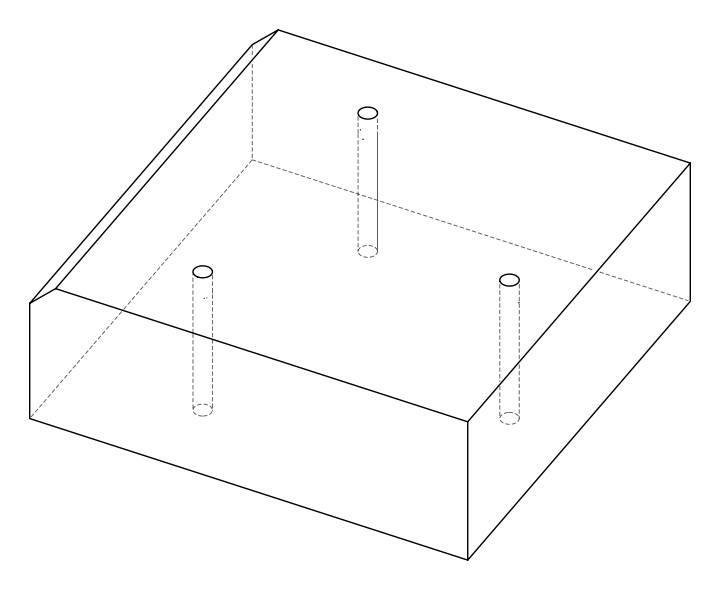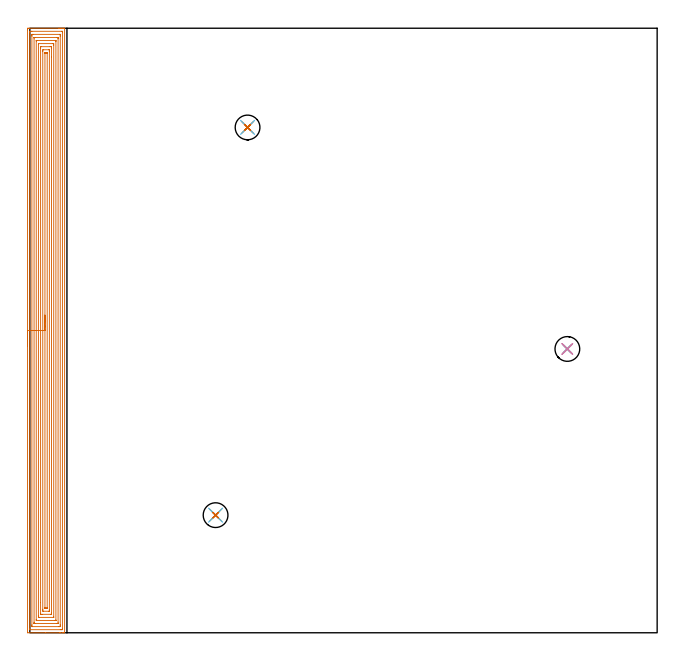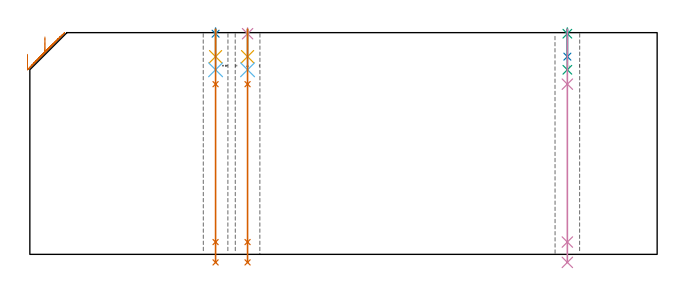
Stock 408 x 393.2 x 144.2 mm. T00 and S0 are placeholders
(PLAN: 13 operations, 10 tool changes, 31.7 min)
(1 AREA_MILL | FG_CHAMFER_SURFACE | UGT0205_001 | 28.65 min | 114184 mm3)
(2 SPOT_DRILL | STEP1HOLE | NXT0321_9005460120000 | 0.03 min | 22 mm3)
(3 SPOT_DRILL_1 | STEP1HOLE_1 | NXT0321_9005460120000 | 0.03 min | 28 mm3)
(4 SPOT_DRILL_2 | STEP1HOLE_2 | NXT0321_9005460120000 | 0.03 min | 12 mm3)
(5 DRILL_BLIND_HOLE_INTO_CENTER | STEP1HOLE | UGT0301_217 | 0.07 min | 1154 mm3)
(6 DRILL_TO_ENLARGE_BLIND_HOLE | STEP1HOLE | NXT0301_111 | 0.11 min | 3440 mm3)
(7 GUN_DRILL_THROUGH_HOLE | STEP1HOLE | UGT0307_013 | 0.8 min | 24409 mm3)
(8 DRILL_BLIND_HOLE_INTO_CENTER_1 | STEP1HOLE_1 | UGT0301_217 | 0.07 min | 1120 mm3)
(9 DRILL_TO_ENLARGE_BLIND_HOLE_1 | STEP1HOLE_1 | NXT0301_111 | 0.11 min | 3462 mm3)
(10 GUN_DRILL_THROUGH_HOLE_1 | STEP1HOLE_1 | UGT0307_013 | 0.8 min | 24402 mm3)
(11 DRILL_BLIND_HOLE_INTO_CENTER_2 | STEP1HOLE_2 | UGT0301_217 | 0.07 min | 1139 mm3)
(12 DRILL_TO_ENLARGE_BLIND_HOLE_2 | STEP1HOLE_2 | NXT0301_111 | 0.11 min | 3441 mm3)
(13 GUN_DRILL_THROUGH_HOLE_2 | STEP1HOLE_2 | UGT0307_013 | 0.8 min | 24411 mm3)
(TOOL UGT0205_001 | Chamfer Mill 20 x 3 x 45 deg. | D20 FL50 Z2)
(TOOL NXT0321_9005460120000 | NC Spot Drill, 142deg, 12mm, Carbide, Uncoated | D12 PA142 FL30 Z2)
(TOOL UGT0301_217 | Twist Drill 10.4 mm | D10.4 PA118 FL82 Z2)
(TOOL NXT0301_111 | Carbide Drill 16.1mm [860.1-1610-050A1-PM 4234] | D16.1 PA147 FL73 Z2)
(TOOL UGT0307_013 | Gun Drill 16 mm | D16 PA130 FL24 Z1)
(OP 1 AREA_MILL)
G17 G21 G94 G90
T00 M6
G54
G17 G0 G90 X-1.5 Y186.6 S1061 M3
G43 Z154.2 H0
Z130.1
G94 G1 Y186.638 Z129.228 F250.
Y186.752 Z128.364
Y186.941 Z127.512
Y187.203 Z126.68
Y187.537 Z125.874
Y187.94 Z125.1
Y188.408 Z124.364
Y188.94 Z123.672
Y189.529 Z123.029
Y190.172 Z122.44
Y190.864 Z121.908
Y191.6 Z121.44
Y192.374 Z121.037
Y193.18 Z120.703
Y194.012 Z120.441
Y194.864 Z120.252
Y195.728 Z120.138
Y196.6 Z120.1
Y392.223
X-1.499 Y392.588 Z120.101
X-1.494 Y393.11 Z120.103
X-1.492 Y393.192 Z120.106
X-0.976 Y393.196 Z120.621
X-0.369 Y393.2 Z121.228
X18.809 Z140.404
X19.416 Z141.01
X19.975 Z141.572
X20.303 Z141.899
X20.862 Z142.458
X21.19 Z142.784
X21.845 Z143.445
X22.213 Z143.812
X22.572 Y393.193 Z144.163
X22.597 Y393.19 Z144.188
X22.6 Y393.035 Z144.2
Y0.165
X22.597 Y0.01 Z144.188
X22.572 Y0.008 Z144.163
X22.213 Y0. Z143.812
X21.845 Z143.444
X21.19 Z142.784
X19.975 Z141.572
X19.416 Z141.01
X10.274 Z131.872
X-1.256 Y0.001 Z120.341
X-1.492 Y0.01 Z120.106
X-1.499 Y0.245 Z120.099
X-1.5 Y196.6 Z120.1
X-0.086 Z121.514
Y390.799
X-0.084 Y391.025 Z121.516
X-0.082 Y391.136 Z121.518
X-0.079 Y391.182 Z121.521
X0.008 Y391.19 Z121.608
X0.404 Y391.198 Z122.004
X0.797 Y391.2 Z122.397
X1.289 Z122.889
X20.796 Y391.199 Z142.396
X21.047 Y391.194 Z142.647
X21.149 Y391.19 Z142.749
X21.179 Y391.181 Z142.779
X21.181 Y391.134 Z142.781
X21.184 Y391.025 Z142.784
X21.186 Y390.806 Z142.786
Y2.401
X21.184 Y2.175 Z142.784
X21.182 Y2.064 Z142.782
X21.179 Y2.018 Z142.779
X21.091 Y2.01 Z142.691
X20.696 Y2.002 Z142.296
X20.303 Y2. Z141.903
X19.811 Z141.411
X0.304 Y2.001 Z121.904
X0.053 Y2.005 Z121.653
X-0.049 Y2.01 Z121.551
X-0.079 Y2.019 Z121.521
X-0.082 Y2.066 Z121.518
X-0.084 Y2.175 Z121.516
X-0.086 Y2.394 Z121.514
Y196.6
X1.328 Z122.928
X1.329 Y388.124 Z122.929
X1.33 Y388.481 Z122.93
X1.334 Y389.017 Z122.934
X1.336 Y389.186 Z122.936
X1.506 Y389.196 Z123.106
X1.684 Y389.198 Z123.284
X2.389 Y389.2 Z123.989
X19.416 Y389.199 Z141.016
X19.598 Y389.197 Z141.198
X19.719 Y389.193 Z141.319
X19.759 Y389.19 Z141.359
X19.765 Y389.176 Z141.365
X19.767 Y389.136 Z141.367
X19.77 Y389.017 Z141.37
X19.771 Y388.659 Z141.371
X19.772 Y388.124 Z141.372
X19.771 Y5.076 Z141.371
X19.77 Y4.719 Z141.37
X19.766 Y4.183 Z141.366
X19.764 Y4.014 Z141.364
X19.594 Y4.004 Z141.194
X19.416 Y4.002 Z141.016
X18.711 Y4. Z140.311
X1.684 Y4.001 Z123.284
X1.502 Y4.003 Z123.102
X1.381 Y4.007 Z122.981
X1.341 Y4.01 Z122.941
X1.335 Y4.024 Z122.935
X1.333 Y4.064 Z122.933
X1.33 Y4.183 Z122.93
X1.329 Y4.541 Z122.929
X1.328 Y5.076 Z122.928
Y196.6
X2.743 Z124.343
Y386.338
X2.745 Y387.055 Z124.345
X2.748 Y387.159 Z124.348
X2.749 Y387.183 Z124.349
X2.763 Y387.19 Z124.363
X2.815 Y387.193 Z124.415
X3.029 Y387.198 Z124.629
X3.457 Y387.2 Z125.057
X17.643 Z139.243
X18.08 Y387.199 Z139.68
X18.284 Y387.195 Z139.884
X18.334 Y387.192 Z139.934
X18.351 Y387.188 Z139.951
X18.352 Y387.173 Z139.952
X18.354 Y387.105 Z139.954
X18.357 Y386.512 Z139.957
Y386.338
Y6.862
X18.355 Y6.145 Z139.955
X18.352 Y6.04 Z139.952
X18.351 Y6.017 Z139.951
X18.337 Y6.01 Z139.937
X18.285 Y6.007 Z139.885
X18.071 Y6.003 Z139.671
X17.643 Y6. Z139.243
X3.457 Z125.057
X3.02 Y6.001 Z124.62
X2.816 Y6.005 Z124.416
X2.766 Y6.008 Z124.366
X2.749 Y6.012 Z124.349
X2.748 Y6.027 Z124.348
X2.745 Y6.095 Z124.345
X2.743 Y6.688 Z124.343
Y6.862
Y196.6
X4.157 Z125.757
X4.158 Y384.929 Z125.758
X4.16 Y385.054 Z125.76
X4.164 Y385.153 Z125.764
X4.169 Y385.191 Z125.769
X4.184 Y385.193 Z125.784
X4.344 Y385.198 Z125.944
X4.587 Y385.2 Z126.187
X16.756 Y385.199 Z138.356
X16.848 Y385.198 Z138.448
X16.904 Y385.194 Z138.504
X16.93 Y385.191 Z138.53
X16.936 Y385.116 Z138.536
X16.941 Y384.741 Z138.541
X16.943 Y384.552 Z138.543
X16.942 Y8.271 Z138.542
X16.94 Y8.146 Z138.54
X16.936 Y8.047 Z138.536
X16.931 Y8.009 Z138.531
X16.916 Y8.007 Z138.516
X16.756 Y8.003 Z138.356
X16.512 Y8. Z138.112
X4.344 Y8.001 Z125.944
X4.252 Y8.002 Z125.852
X4.196 Y8.006 Z125.796
X4.17 Y8.009 Z125.77
X4.164 Y8.084 Z125.764
X4.159 Y8.459 Z125.759
X4.157 Y8.648 Z125.757
Y196.6
X5.571 Z127.171
X5.572 Y382.767 Z127.172
X5.573 Y383.041 Z127.173
X5.576 Y383.178 Z127.176
X5.578 Y383.187 Z127.178
X5.589 Y383.191 Z127.189
X5.625 Y383.197 Z127.225
X5.687 Y383.199 Z127.287
X14.983 Z136.583
X15.444 Y383.196 Z137.044
X15.513 Y383.19 Z137.113
X15.522 Y383.117 Z137.122
X15.525 Y382.767 Z137.125
X15.528 Y382.218 Z137.128
Y10.433
X15.527 Y10.159 Z137.127
X15.524 Y10.022 Z137.124
X15.522 Y10.013 Z137.122
X15.511 Y10.009 Z137.111
X15.475 Y10.004 Z137.075
X15.413 Y10.001 Z137.013
X6.117 Z127.717
X5.656 Y10.004 Z127.256
X5.587 Y10.01 Z127.187
X5.578 Y10.083 Z127.178
X5.575 Y10.433 Z127.175
X5.572 Y10.982 Z127.172
X5.571 Y196.6 Z127.171
X6.985 Z128.585
Y380.088
X6.986 Y380.981 Z128.586
X6.987 Y380.998 Z128.587
X7.003 Y381.19 Z128.603
X7.674 Y381.199 Z129.274
X13.21 Z134.81
X13.883 Y381.196 Z135.483
X14.097 Y381.19 Z135.697
X14.113 Y380.981 Z135.713
X14.114 Y380.964 Z135.714
X14.115 Y380.088 Z135.715
Y374.354
Y13.112
X14.114 Y12.219 Z135.714
X14.113 Y12.202 Z135.713
X14.097 Y12.01 Z135.697
X13.426 Y12.001 Z135.026
X7.89 Z129.49
X7.217 Y12.004 Z128.817
X7.003 Y12.01 Z128.603
X6.987 Y12.219 Z128.587
X6.986 Y12.236 Z128.586
X6.985 Y19.711 Z128.585
Y196.6
X8.4 Z130.
Y378.302
X8.401 Y378.68 Z130.001
X8.407 Y379.195 Z130.007
X8.772 Y379.2 Z130.372
X12.319 Z133.919
X12.693 Y379.195 Z134.293
X12.698 Y378.818 Z134.298
X12.7 Y378.302 Z134.3
Y377.922
Y14.898
X12.699 Y14.52 Z134.299
X12.693 Y14.005 Z134.293
X12.328 Y14. Z133.928
X8.777 Z130.377
X8.407 Y14.005 Z130.007
X8.402 Y14.382 Z130.002
X8.4 Y14.898 Z130.
X8.399 Y15.278 Z129.999
X8.4 Y196.6 Z130.
X9.814 Z131.414
Y376.887
X9.816 Y377.073 Z131.416
X9.818 Y377.164 Z131.418
X9.82 Y377.182 Z131.42
X9.828 Y377.19 Z131.428
X9.875 Y377.196 Z131.475
X10.55 Y377.199 Z132.15
X10.759 Z132.359
X11.254 Y377.191 Z132.854
X11.278 Y377.19 Z132.878
X11.281 Y377.165 Z132.881
X11.284 Y377.095 Z132.884
X11.285 Y376.952 Z132.885
X11.286 Y16.313 Z132.886
X11.284 Y16.127 Z132.884
X11.282 Y16.036 Z132.882
X11.28 Y16.018 Z132.88
X11.272 Y16.01 Z132.872
X11.225 Y16.004 Z132.825
X10.55 Y16.001 Z132.15
X10.341 Z131.941
X9.846 Y16.009 Z131.446
X9.822 Y16.01 Z131.422
X9.819 Y16.035 Z131.419
X9.816 Y16.105 Z131.416
X9.815 Y16.248 Z131.415
X9.814 Y196.6 Z131.414
Y197.472 Z131.452
Y198.336 Z131.566
Y199.188 Z131.754
Y200.02 Z132.017
Y200.826 Z132.351
Y201.6 Z132.753
Y202.336 Z133.222
Y203.028 Z133.753
Y203.671 Z134.343
Y204.26 Z134.986
Y204.792 Z135.678
Y205.26 Z136.414
Y205.663 Z137.188
Y205.997 Z137.994
Y206.259 Z138.826
Y206.448 Z139.677
Y206.562 Z140.542
Y206.6 Z141.414
G0 Z154.2
M5
M2
(OP 2 SPOT_DRILL)
G17 G21 G94 G90
T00 M6
G54
G17 G0 G90 X120.8 Y76.5 S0 M3
G43 Z154.2 H0
G94 G81 G98 Z143.511 F250. R147.2
G80
M5
M2
(OP 3 SPOT_DRILL_1)
G17 G21 G94 G90
T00 M6
G54
G17 G0 G90 X349.6 Y184.6 S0 M3
G43 Z154.2 H0
G94 G81 G98 Z143.511 F250. R147.2
G80
M5
M2
(OP 4 SPOT_DRILL_2)
G17 G21 G94 G90
T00 M6
G54
G17 G0 G90 X141.6 Y328.7 S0 M3
G43 Z154.2 H0
G94 G81 G98 Z143.511 F250. R147.2
G80
M5
M2
(OP 5 DRILL_BLIND_HOLE_INTO_CENTER)
G17 G21 G94 G90
T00 M6
G54
G17 G0 G90 X120.8 Y76.5 S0 M3
G43 Z154.2 H0
G94 G81 G98 Z128.6 F250. R146.2
G80
M5
M2
(OP 6 DRILL_TO_ENLARGE_BLIND_HOLE)
G17 G21 G94 G90
T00 M6
G54
G17 G0 G90 X120.8 Y76.5 S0 M3
G43 Z154.2 H1
G94 G81 G98 Z120.05 F250. R146.2
G80
M5
M2
(OP 7 GUN_DRILL_THROUGH_HOLE)
G17 G21 G94 G90
T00 M6
G54
G17 G0 G90 X120.8 Y76.5 M8
G43 Z154.2 H0
Z146.42
S716 M3
G94 G1 Z110.689 F125. M26
G4 X.084
Z8. F250.
G4 X.084
Z-5.23 F125.
G4 X.084
M5
M9
G0 Z146.42
Z154.2
M2
(OP 8 DRILL_BLIND_HOLE_INTO_CENTER_1)
G17 G21 G94 G90
T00 M6
G54
G17 G0 G90 X349.6 Y184.6 S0 M3
G43 Z154.2 H0
G94 G81 G98 Z128.6 F250. R146.2
G80
M5
M2
(OP 9 DRILL_TO_ENLARGE_BLIND_HOLE_1)
G17 G21 G94 G90
T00 M6
G54
G17 G0 G90 X349.6 Y184.6 S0 M3
G43 Z154.2 H1
G94 G81 G98 Z120.05 F250. R146.2
G80
M5
M2
(OP 10 GUN_DRILL_THROUGH_HOLE_1)
G17 G21 G94 G90
T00 M6
G54
G17 G0 G90 X349.6 Y184.6 M8
G43 Z154.2 H0
Z146.42
S716 M3
G94 G1 Z110.689 F125. M26
G4 X.084
Z8. F250.
G4 X.084
Z-5.23 F125.
G4 X.084
M5
M9
G0 Z146.42
Z154.2
M2
(OP 11 DRILL_BLIND_HOLE_INTO_CENTER_2)
G17 G21 G94 G90
T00 M6
G54
G17 G0 G90 X141.6 Y328.7 S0 M3
G43 Z154.2 H0
G94 G81 G98 Z128.6 F250. R146.2
G80
M5
M2
(OP 12 DRILL_TO_ENLARGE_BLIND_HOLE_2)
G17 G21 G94 G90
T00 M6
G54
G17 G0 G90 X141.6 Y328.7 S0 M3
G43 Z154.2 H1
G94 G81 G98 Z120.05 F250. R146.2
G80
M5
M2
(OP 13 GUN_DRILL_THROUGH_HOLE_2)
G17 G21 G94 G90
T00 M6
G54
G17 G0 G90 X141.6 Y328.7 M8
G43 Z154.2 H0
Z146.42
S716 M3
G94 G1 Z110.689 F125. M26
G4 X.084
Z8. F250.
G4 X.084
Z-5.23 F125.
G4 X.084
M5
M9
G0 Z146.42
Z154.2
M2
